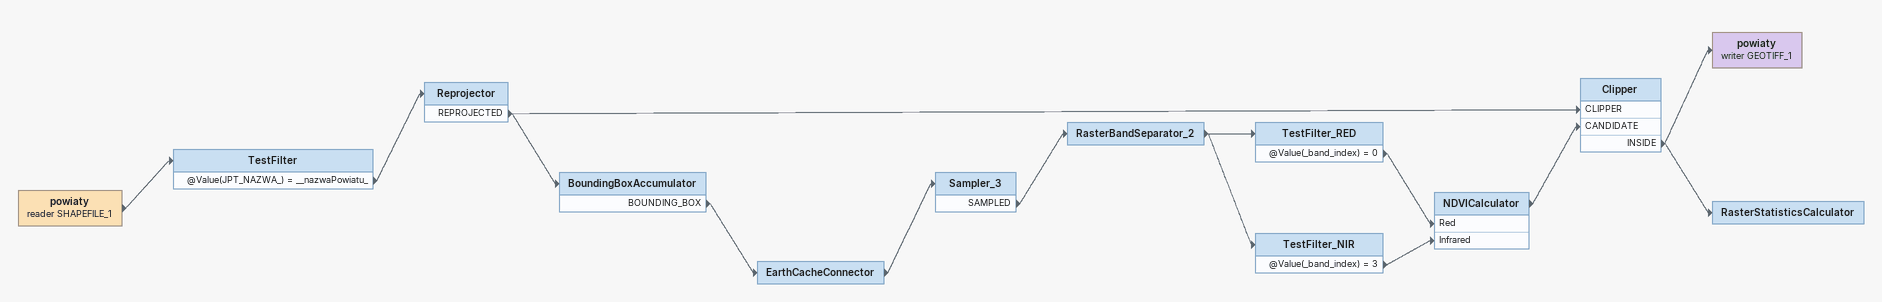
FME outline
powiaty (reader SHAPEFILE_1)
    -> TestFilter
TestFilter
    @Value(JPT_NAZWA_) = __nazwaPowiatu_ -> Reprojector
Reprojector
    REPROJECTED -> Clipper [CLIPPER]
    REPROJECTED -> BoundingBoxAccumulator
BoundingBoxAccumulator
    BOUNDING_BOX -> EarthCacheConnector
EarthCacheConnector
    -> Sampler_3
Sampler_3
    SAMPLED -> RasterBandSeparator_2
RasterBandSeparator_2
    -> TestFilter_RED
    -> TestFilter_NIR
TestFilter_RED
    @Value(_band_index) = 0 -> NDVICalculator [Red]
TestFilter_NIR
    @Value(_band_index) = 3 -> NDVICalculator [Infrared]
NDVICalculator
    -> Clipper [CANDIDATE]
Clipper
    INSIDE -> RasterStatisticsCalculator
    INSIDE -> powiaty (writer GEOTIFF_1)
powiaty (writer GEOTIFF_1)
RasterStatisticsCalculator
